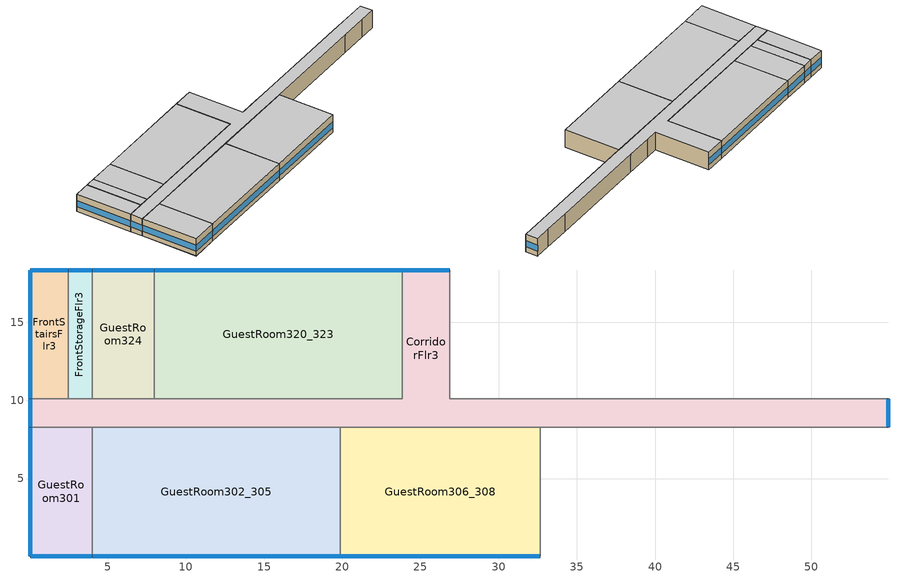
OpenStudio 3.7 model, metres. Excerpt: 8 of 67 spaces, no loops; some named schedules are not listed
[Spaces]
GuestRoom320_323
 floor to GuestRoom220_223: 23.82,18.34 23.82,10.11 7.97,10.11 7.97,18.34 z6.1
 wall outside: 23.82,18.34 7.97,18.34 z6.1:8.84
 wall to CorridorFlr3: 7.97,10.11 23.82,10.11 23.82,18.34 z6.1:8.84
 wall to GuestRoom324: 7.97,18.34 7.97,10.11 z6.1:8.84
 window (BTAP-Ext-FixedWindow:U=0.190 SHGC=0.600): 23.8,18.34 8,18.34 z6.86:7.77
 ceiling to GuestRoom420_423: 23.82,10.11 23.82,18.34 7.97,18.34 7.97,10.11 z8.84
GuestRoom302_305
 floor to GuestRoom202_205: 19.86,8.28 19.86,0.05 4.01,0.05 4.01,8.28 z6.1
 wall outside: 4.01,0.05 19.86,0.05 z6.1:8.84
 wall to CorridorFlr3: 19.86,8.28 4.01,8.28 z6.1:8.84
 wall to GuestRoom306_308: 19.86,0.05 19.86,8.28 z6.1:8.84
 wall to GuestRoom301: 4.01,8.28 4.01,0.05 z6.1:8.84
 window (BTAP-Ext-FixedWindow:U=0.190 SHGC=0.600): 4.04,0.05 19.84,0.05 z6.86:7.77
 ceiling to GuestRoom402_405: 19.86,0.05 19.86,8.28 4.01,8.28 4.01,0.05 z8.84
CorridorFlr3
 floor to CorridorFlr2: 26.87,18.34 26.87,10.11 54.91,10.11 54.91,8.28 0.05,8.28 0.05,10.11 23.82,10.11 23.82,18.34 z6.1
 wall outside: 0.05,10.11 0.05,8.28 / 26.87,18.34 23.82,18.34 / 54.91,8.28 54.91,10.11 z6.1:8.84
 wall to ElevatorCoreFlr3: 28.7,10.11 26.87,10.11 26.87,18.34 z6.1:8.84
 wall to FrontStairsFlr3: 2.49,10.11 0.05,10.11 z6.1:8.84
 wall to RearStairsFlr3: 54.91,10.11 52.47,10.11 z6.1:8.84
 wall to GuestRoom301: 0.05,8.28 4.01,8.28 z6.1:8.84
 wall to GuestRoom313: 48.51,8.28 52.47,8.28 z6.1:8.84
 wall to RearStorageFlr3: 52.47,8.28 54.91,8.28 z6.1:8.84
 wall to FrontStorageFlr3: 4.01,10.11 2.49,10.11 z6.1:8.84
 wall to GuestRoom314: 52.47,10.11 48.51,10.11 z6.1:8.84
 wall to GuestRoom324: 7.97,10.11 4.01,10.11 z6.1:8.84
 wall to GuestRoom309_312: 32.66,8.28 48.51,8.28 z6.1:8.84
 wall to GuestRoom319: 32.66,10.11 28.7,10.11 z6.1:8.84
 wall to GuestRoom306_308: 19.86,8.28 32.66,8.28 z6.1:8.84
 wall to GuestRoom315_318: 48.51,10.11 32.66,10.11 z6.1:8.84
 window (BTAP-Ext-FixedWindow:U=0.190 SHGC=0.600): 0.05,10.08 0.05,8.3 / 54.91,8.3 54.91,10.08 z6.86:7.8; 26.85,18.34 23.85,18.34 z6.86:7.79
 ceiling to CorridorFlr4: 54.91,8.28 54.91,10.11 26.87,10.11 26.87,18.34 23.82,18.34 23.82,10.11 0.05,10.11 0.05,8.28 z8.84
GuestRoom301
 floor to GuestRoom201: 4.01,8.28 4.01,0.05 0.05,0.05 0.05,8.28 z6.1
 wall outside: 0.05,8.28 0.05,0.05 4.01,0.05 z6.1:8.84
 window (BTAP-Ext-FixedWindow:U=0.190 SHGC=0.600): 0.05,8.25 0.05,0.07 / 0.07,0.05 3.99,0.05 z6.86:7.78
 ceiling to GuestRoom401: 4.01,0.05 4.01,8.28 0.05,8.28 0.05,0.05 z8.84
GuestRoom306_308
 floor to GuestRoom206_208: 32.66,8.28 32.66,0.05 19.86,0.05 19.86,8.28 z6.1
 wall outside: 19.86,0.05 32.66,0.05 z6.1:8.84
 wall to GuestRoom309_312: 32.66,0.05 32.66,8.28 z6.1:8.84
 window (BTAP-Ext-FixedWindow:U=0.190 SHGC=0.600): 19.89,0.05 32.64,0.05 z6.86:7.78
 ceiling to GuestRoom406_408: 32.66,0.05 32.66,8.28 19.86,8.28 19.86,0.05 z8.84
FrontStorageFlr3
 floor to FrontStorageFlr2: 4.01,18.34 4.01,10.11 2.49,10.11 2.49,18.34 z6.1
 wall outside: 4.01,18.34 2.49,18.34 z6.1:8.84
 wall to FrontStairsFlr3: 2.49,18.34 2.49,10.11 z6.1:8.84
 wall to GuestRoom324: 4.01,10.11 4.01,18.34 z6.1:8.84
 window (BTAP-Ext-FixedWindow:U=0.190 SHGC=0.600): 3.99,18.34 2.51,18.34 z6.86:7.8
 ceiling to FrontStorageFlr4: 4.01,10.11 4.01,18.34 2.49,18.34 2.49,10.11 z8.84
GuestRoom324
 floor to GuestRoom224: 7.97,18.34 7.97,10.11 4.01,10.11 4.01,18.34 z6.1
 wall outside: 7.97,18.34 4.01,18.34 z6.1:8.84
 window (BTAP-Ext-FixedWindow:U=0.190 SHGC=0.600): 7.95,18.34 4.04,18.34 z6.86:7.78
 ceiling to GuestRoom424: 7.97,10.11 7.97,18.34 4.01,18.34 4.01,10.11 z8.84
FrontStairsFlr3
 floor to FrontStairsFlr2: 2.49,18.34 2.49,10.11 0.05,10.11 0.05,18.34 z6.1
 wall outside: 2.49,18.34 0.05,18.34 0.05,10.11 z6.1:8.84
 window (BTAP-Ext-FixedWindow:U=0.190 SHGC=0.600): 2.46,18.34 0.07,18.34 z6.86:7.79; 0.05,18.31 0.05,10.13 z6.86:7.78
 ceiling to FrontStairsFlr4: 2.49,10.11 2.49,18.34 0.05,18.34 0.05,10.11 z8.84
[Site]
Calgary Intl AP_AB_CAN: Latitude {deg}=51.11; Longitude {deg}=-114.02; Time Zone {hr}=-7; Elevation {m}=1084.1; Terrain=Suburbs
[Building]
SmallHotel: North Axis {deg}=180; Default Construction Set=BTAP-Mass at hdd = 5000.0; Standards Number of Stories=4; Standards Number of Above Ground Stories=4; Standards Template=NECB2017; Standards Building Type=SmallHotel
[Site:WaterMainsTemperature]
Calculation Method=Correlation; Annual Average Outdoor Air Temperature {C}=4.69167; Maximum Difference In Monthly Average Outdoor Air Temperatures {deltaC}=24.6
[Site:GroundTemperature:BuildingSurface]
19.527, 19.502, 19.536, 19.598, 20.002, 21.64, 22.225, 22.375, 21.449, 20.121, 19.802, 19.633
[SizingPeriod:DesignDay] Barometric Pressure {Pa}=88961; Rain Indicator=No; Snow Indicator=No; Day of Month=21; Daylight Saving Time Indicator=No; Humidity Condition Type=Wetbulb; Dry-Bulb Temperature Range Modifier Type=DefaultMultipliers
Name | Maximum Dry-Bulb Temperature {C} | Daily Dry-Bulb Temperature Range {deltaC} | Wind Speed {m/s} | Wind Direction {deg} | Month | Day Type | Wetbulb or DewPoint at Maximum Dry-Bulb {C} | Solar Model Indicator | ASHRAE Clear Sky Optical Depth for Beam Irradiance | ASHRAE Clear Sky Optical Depth for Diffuse Irradiance | Sky Clearness
Calgary Intl AP Ann Clg .4% Condns DB=>MWB | 28.8 | 12.3 | 4.5 | 160 | 7 | SummerDesignDay | 16 | ASHRAETau | 0.34 | 2.419
Calgary Intl AP Ann Clg .4% Condns WB=>MDB | 25.5 | 12.3 | 4.5 | 160 | 7 | SummerDesignDay | 17.8 | ASHRAETau | 0.34 | 2.419
Calgary Intl AP Ann Htg 99.6% Condns DB | -27.7 | 0 | 2.7 | 200 | 1 | WinterDesignDay | -27.7 | ASHRAEClearSky |  |  | 0
[ClimateZones]
Climate Zone Institution Name 1=ASHRAE; Climate Zone Document Name 1=ANSI/ASHRAE Standard 169; Climate Zone Document Year 1=2006; Climate Zone Value 1=7
[Site:GroundTemperature:Shallow]
-1.6, -5.4, -6.4, -5.5, -0.4, 5.3, 10.8, 14.7, 15.8, 14, 9.5, 4
[Site:GroundTemperature:Deep]
4, 1.3, -0.4, -0.9, 0.1, 2.3, 5.2, 8, 9.9, 10.3, 9.2, 7
[Site:GroundTemperature:FCfactorMethod]
January Ground Temperature {C}=5.5; February Ground Temperature {C}=-2; March Ground Temperature {C}=-7.6; April Ground Temperature {C}=-6.3; May Ground Temperature {C}=-6.6; June Ground Temperature {C}=-0.3; July Ground Temperature {C}=4.9; August Ground Temperature {C}=10.2; September Ground Temperature {C}=13.8; October Ground Temperature {C}=17; November Ground Temperature {C}=16.6; December Ground Temperature {C}=11.1
[Material:NoMass] Roughness=Smooth; Thermal Absorptance=0.9; Solar Absorptance=0.7
Name | Thermal Resistance {m2-K/W} | Visible Absorptance
Typical Carpet Pad; Typical Carpet Pad 1 | 0.21648 | 0.8
Typical Insulation 1 | 5.91238 | 0.7
Typical Insulation 2 | 4.49096 | 0.7
Typical Insulation 3 | 7.24636 | 0.7
Typical Carpet Pad 2 | 1.25503 | 0.8
Typical Carpet Pad 3; Typical Carpet Pad 4 | 3.45515 | 0.8
Typical Insulation 4 | 0.526298 | 0.7
Typical Insulation 5 | 0.526316 | 0.7
[Material]
Name | Roughness | Thickness {m} | Conductivity {W/m-K} | Density {kg/m3} | Specific Heat {J/kg-K} | Thermal Absorptance | Solar Absorptance | Visible Absorptance
G05 25mm wood | MediumSmooth | 0.0254 | 0.15 | 608 | 1630 | 0.9 | 0.5 | 0.5
100mm Normalweight concrete floor 1 | MediumSmooth | 0.1016 | 2.31 | 2322 | 832
G01 13mm gypsum board 1 | Smooth | 0.0127 | 0.16 | 800 | 1090 | 0.9 | 0.7 | 0.5
4 in. Normalweight Concrete Floor 1 | MediumRough | 0.1016 | 2.31 | 2322 | 832 | 0.9 | 0.7 | 0.7
1IN Stucco 1 | Smooth | 0.0253 | 0.6918 | 1858 | 837 | 0.9 | 0.7 | 0.92
8IN CONCRETE HW RefBldg 1 | Rough | 0.2032 | 1.311 | 2240 | 836.8 | 0.9 | 0.7 | 0.7
1/2IN Gypsum 1 | Smooth | 0.0127 | 0.16 | 784.9 | 830 | 0.9 | 0.4 | 0.4
Metal Roof Surface 1; F08 Metal surface 1 | Smooth | 0.0008 | 45.28 | 7824 | 500 | 0.9 | 0.7 | 0.7
6 in. Normalweight Concrete Floor 1; 6 in. Normalweight Concrete Floor 2; 6 in. Normalweight Concrete Floor 3 | MediumRough | 0.1524 | 2.31 | 2322 | 832 | 0.9 | 0.7 | 0.7
[Construction]
BTAP-Int-Partition; BTAP-Int-Door: G05 25mm wood
BTAP-Int-Floor: 100mm Normalweight concrete floor 1, Typical Carpet Pad
BTAP-Int-Wall: G01 13mm gypsum board 1, G01 13mm gypsum board 1
BTAP-Int-Ceiling: Typical Carpet Pad, 100mm Normalweight concrete floor 1
BTAP-Int-Window: SimpleGlazing
BTAP-Ext-Floor-Mass:U-0.162: Typical Insulation 1, 4 in. Normalweight Concrete Floor 1, Typical Carpet Pad 1
BTAP-Ext-Wall-Mass:U-0.21: 1IN Stucco 1, 8IN CONCRETE HW RefBldg 1, Typical Insulation 2, 1/2IN Gypsum 1
BTAP-Ext-Roof-Metal:U-0.138: Metal Roof Surface 1, Typical Insulation 3
BTAP-Grnd-Floor-Mass:U-0.757: 6 in. Normalweight Concrete Floor 1, Typical Carpet Pad 2
BTAP-Grnd-Wall-Mass:U-0.284: 6 in. Normalweight Concrete Floor 2, Typical Carpet Pad 3
BTAP-Grnd-Roof-Mass:U-0.284: 6 in. Normalweight Concrete Floor 3, Typical Carpet Pad 4
BTAP-Ext-FixedWindow:U=0.190 SHGC=0.600; BTAP-Ext-GlassDoors:U=0.190 SHGC=0.600; BTAP-Ext-Skylights:U=0.190 SHGC=0.600; BTAP-Ext-DaylightDomes:U=0.190 SHGC=0.600; BTAP-Ext-DaylightDiffuser:U=0.190 SHGC=0.600: SimpleGlazing:U=0.190 SHGC=0.600
BTAP-Ext-Door:U-1.9: F08 Metal surface 1, Typical Insulation 4
BTAP-Ext-OverHeadDoor:U-1.9: Typical Insulation 5
[DefaultConstructionSet]
BTAP-Mass at hdd = 5000.0: Default Exterior Surface Constructions=BTAP-Mass at hdd = 5000.0; Default Interior Surface Constructions=Default Surface Constructions 2; Default Ground Contact Surface Constructions=BTAP-Mass at hdd = 5000.0 1; Default Exterior SubSurface Constructions=BTAP-Mass at hdd = 5000.0; Default Interior SubSurface Constructions=Default Sub Surface Constructions 2; Interior Partition Construction=BTAP-Int-Partition
[DefaultSurfaceConstructions]
Name | Floor Construction | Wall Construction | Roof Ceiling Construction
Default Surface Constructions 2 | BTAP-Int-Floor | BTAP-Int-Wall | BTAP-Int-Ceiling
BTAP-Mass at hdd = 5000.0 | BTAP-Ext-Floor-Mass:U-0.162 | BTAP-Ext-Wall-Mass:U-0.21 | BTAP-Ext-Roof-Metal:U-0.138
BTAP-Mass at hdd = 5000.0 1 | BTAP-Grnd-Floor-Mass:U-0.757 | BTAP-Grnd-Wall-Mass:U-0.284 | BTAP-Grnd-Roof-Mass:U-0.284
[DefaultSubSurfaceConstructions]
Name | Fixed Window Construction | Operable Window Construction | Door Construction | Glass Door Construction | Overhead Door Construction | Skylight Construction | Tubular Daylight Dome Construction | Tubular Daylight Diffuser Construction
Default Sub Surface Constructions 2 | BTAP-Int-Window | BTAP-Int-Window | BTAP-Int-Door
BTAP-Mass at hdd = 5000.0 | BTAP-Ext-FixedWindow:U=0.190 SHGC=0.600 | BTAP-Ext-FixedWindow:U=0.190 SHGC=0.600 | BTAP-Ext-Door:U-1.9 | BTAP-Ext-GlassDoors:U=0.190 SHGC=0.600 | BTAP-Ext-OverHeadDoor:U-1.9 | BTAP-Ext-Skylights:U=0.190 SHGC=0.600 | BTAP-Ext-DaylightDomes:U=0.190 SHGC=0.600 | BTAP-Ext-DaylightDiffuser:U=0.190 SHGC=0.600
[WindowMaterial:SimpleGlazingSystem] Solar Heat Gain Coefficient=0.6; Visible Transmittance=0.21
Name | U-Factor {W/m2-K}
SimpleGlazing | 2.2
SimpleGlazing:U=0.190 SHGC=0.600 | 1.9
[Space] Building Story=BuildingStory3; Volume {m3}=Autocalculate
Name | Space Type | Thermal Zone
GuestRoom320_323 | Space Function Guest room | DU_BT=Space Function_ST=Guest room_FL=BuildingStory3_SCHF 3
GuestRoom302_305 | Space Function Guest room | DU_BT=Space Function_ST=Guest room_FL=BuildingStory3_SCHF 1
CorridorFlr3 | Space Function Corridor/Transition area other-sch-F | WILD_ST=Corridor/Transition area other-sch-F_FL=BuildingStory3_SCH=F 1
FrontStorageFlr3 | Space Function Storage room < 5 m2-sch-A | ALL_ST=Storage room < 5 m2-sch-A_FL=BuildingStory3_SCH=A
GuestRoom301 | Space Function Guest room | DU_BT=Space Function_ST=Guest room_FL=BuildingStory3_SCHF 5
GuestRoom306_308 | Space Function Guest room | DU_BT=Space Function_ST=Guest room_FL=BuildingStory3_SCHF 2
FrontStairsFlr3 | Space Function Stairway/Stairwell-sch-F | WILD_ST=Stairway/Stairwell-sch-F_FL=BuildingStory3_SCH=F 1
GuestRoom324 | Space Function Guest room | DU_BT=Space Function_ST=Guest room_FL=BuildingStory3_SCHF 9
[BuildingStory]
BuildingStory3
[SpaceType] Standards Building Type=Space Function
Name | Default Schedule Set | Design Specification Outdoor Air Object | Standards Space Type
Space Function Corridor/Transition area other-sch-F | Space Function Corridor/Transition area other-sch-F Schedule Set | Space Function Corridor/Transition area other-sch-F Ventilation | Corridor/Transition area other-sch-F
Space Function Stairway/Stairwell-sch-F | Space Function Stairway/Stairwell-sch-F Schedule Set | Space Function Stairway/Stairwell-sch-F Ventilation | Stairway/Stairwell-sch-F
Space Function Storage room < 5 m2-sch-A | Space Function Storage room < 5 m2-sch-A Schedule Set | Space Function Storage room < 5 m2-sch-A Ventilation | Storage room < 5 m2-sch-A
Space Function Guest room | Space Function Guest room Schedule Set | Space Function Guest room Ventilation | Guest room
[People:Definition] Number of People Calculation Method=People/Area; Fraction Radiant=0.3
Name | People per Space Floor Area {person/m2}
Space Function Corridor/Transition area other-sch-F People Definition; Space Function Storage room < 5 m2-sch-A People Definition | 0.0100036
Space Function Guest room People Definition | 0.0400145
Space Function Stairway/Stairwell-sch-F People Definition | 0.00500182
[People] Work Efficiency Schedule=Work Efficiency Schedule; Clothing Insulation Schedule=Clothing Schedule; Air Velocity Schedule=Air Velocity Schedule; Multiplier=1
Name | People Definition | Space or SpaceType
Space Function Corridor/Transition area other-sch-F People | Space Function Corridor/Transition area other-sch-F People Definition | Space Function Corridor/Transition area other-sch-F
Space Function Guest room People | Space Function Guest room People Definition | Space Function Guest room
Space Function Stairway/Stairwell-sch-F People | Space Function Stairway/Stairwell-sch-F People Definition | Space Function Stairway/Stairwell-sch-F
Space Function Storage room < 5 m2-sch-A People | Space Function Storage room < 5 m2-sch-A People Definition | Space Function Storage room < 5 m2-sch-A
[Lights:Definition] Design Level Calculation Method=Watts/Area; Fraction Radiant=0.5; Fraction Visible=0.2
Name | Watts per Space Floor Area {W/m2}
Space Function Corridor/Transition area other-sch-F Lights Definition | 7.10258
Space Function Guest room Lights Definition | 8.29993
Space Function Stairway/Stairwell-sch-F Lights Definition | 6.19995
Space Function Storage room < 5 m2-sch-A Lights Definition | 10.3999
[Lights] Fraction Replaceable=1
Name | Lights Definition | Space or SpaceType
Space Function Corridor/Transition area other-sch-F Lights | Space Function Corridor/Transition area other-sch-F Lights Definition | Space Function Corridor/Transition area other-sch-F
Space Function Guest room Lights | Space Function Guest room Lights Definition | Space Function Guest room
Space Function Stairway/Stairwell-sch-F Lights | Space Function Stairway/Stairwell-sch-F Lights Definition | Space Function Stairway/Stairwell-sch-F
Space Function Storage room < 5 m2-sch-A Lights | Space Function Storage room < 5 m2-sch-A Lights Definition | Space Function Storage room < 5 m2-sch-A
[ElectricEquipment:Definition] Design Level Calculation Method=Watts/Area; Fraction Radiant=0.5
Name | Watts per Space Floor Area {W/m2}
Space Function Guest room Elec Equip Definition | 2.50091
Space Function Storage room < 5 m2-sch-A Elec Equip Definition | 1.00036
[ElectricEquipment]
Name | Electric Equipment Definition | Space or SpaceType
Space Function Guest room Elec Equip | Space Function Guest room Elec Equip Definition | Space Function Guest room
Space Function Storage room < 5 m2-sch-A Elec Equip | Space Function Storage room < 5 m2-sch-A Elec Equip Definition | Space Function Storage room < 5 m2-sch-A
[DesignSpecification:OutdoorAir] Outdoor Air Method=Sum
Name | Outdoor Air Flow per Floor Area {m3/s-m2}
Space Function Corridor/Transition area other-sch-F Ventilation; Space Function Stairway/Stairwell-sch-F Ventilation | 0.000254
Space Function Guest room Ventilation | 0.00046228
Space Function Storage room < 5 m2-sch-A Ventilation | 0.000762
[DefaultScheduleSet] People Activity Level Schedule=NECB-Activity; Infiltration Schedule=Always On
Name | Number of People Schedule | Lighting Schedule | Electric Equipment Schedule
Space Function Corridor/Transition area other-sch-F Schedule Set; Space Function Guest room Schedule Set; Space Function Stairway/Stairwell-sch-F Schedule Set | NECB-F-Occupancy | NECB-F-Lighting | NECB-F-Electric-Equipment
Space Function Storage room < 5 m2-sch-A Schedule Set | NECB-A-Occupancy | NECB-A-Occupancy-NECB-A-Lighting-0.6-0.0-0.67-Light Ruleset | NECB-A-Electric-Equipment
[ThermostatSetpoint:DualSetpoint]
Name | Heating Setpoint Temperature Schedule | Cooling Setpoint Temperature Schedule
Space Function Guest room Thermostat 78; Space Function Guest room Thermostat 79; Space Function Guest room Thermostat 82; Space Function Guest room Thermostat 98; Space Function Guest room Thermostat 104; Space Function Stairway/Stairwell-sch-F Thermostat 20; Space Function Corridor/Transition area other-sch-F Thermostat 22 | NECB-F-Thermostat Setpoint-Heating | NECB-F-Thermostat Setpoint-Cooling
Space Function Storage room < 5 m2-sch-A Thermostat 19 | NECB-A-Thermostat Setpoint-Heating | NECB-A-Thermostat Setpoint-Cooling
[SpaceInfiltration:DesignFlowRate] Schedule=Always On Discrete; Design Flow Rate Calculation Method=Flow/ExteriorArea; Flow per Exterior Surface Area {m3/s-m2}=0.00025; Constant Term Coefficient=0; Temperature Term Coefficient=0; Velocity Term Coefficient=0.224; Velocity Squared Term Coefficient=0
Name | Space or SpaceType
CorridorFlr3 Infiltration | CorridorFlr3
FrontStairsFlr3 Infiltration | FrontStairsFlr3
FrontStorageFlr3 Infiltration | FrontStorageFlr3
GuestRoom301 Infiltration | GuestRoom301
GuestRoom302_305 Infiltration | GuestRoom302_305
GuestRoom306_308 Infiltration | GuestRoom306_308
GuestRoom320_323 Infiltration | GuestRoom320_323
GuestRoom324 Infiltration | GuestRoom324
[ThermalZone] Use Ideal Air Loads=No
Name | Thermostat
DU_BT=Space Function_ST=Guest room_FL=BuildingStory3_SCHF 1 | Space Function Guest room Thermostat 78
DU_BT=Space Function_ST=Guest room_FL=BuildingStory3_SCHF 2 | Space Function Guest room Thermostat 79
DU_BT=Space Function_ST=Guest room_FL=BuildingStory3_SCHF 3 | Space Function Guest room Thermostat 82
DU_BT=Space Function_ST=Guest room_FL=BuildingStory3_SCHF 5 | Space Function Guest room Thermostat 98
DU_BT=Space Function_ST=Guest room_FL=BuildingStory3_SCHF 9 | Space Function Guest room Thermostat 104
ALL_ST=Storage room < 5 m2-sch-A_FL=BuildingStory3_SCH=A | Space Function Storage room < 5 m2-sch-A Thermostat 19
WILD_ST=Stairway/Stairwell-sch-F_FL=BuildingStory3_SCH=F 1 | Space Function Stairway/Stairwell-sch-F Thermostat 20
WILD_ST=Corridor/Transition area other-sch-F_FL=BuildingStory3_SCH=F 1 | Space Function Corridor/Transition area other-sch-F Thermostat 22
[Foundation:Kiva]
Bldg Kiva Foundation: Wall Height Above Grade {m}=0; Wall Depth Below Slab {m}=0
[Foundation:Kiva:Settings]

[SetpointManager:OutdoorAirPretreat]
Setpoint Manager Outdoor Air Pretreat 8: Minimum Setpoint Temperature {C}=-99; Maximum Setpoint Temperature {C}=99; Minimum Setpoint Humidity Ratio {kgWater/kgDryAir}=1e-05; Maximum Setpoint Humidity Ratio {kgWater/kgDryAir}=1; Setpoint Node or NodeList=sys_6|mixed|shr>none|sh>c-e|sc>c-chw|ssf>vv|zh>b-e|zc>none|srf>vv| ERV Primary Outlet Air Node
[Schedule:Ruleset]
Clothing Schedule: Default Day Schedule=Clothing Schedule Default Winter Clothes
Air Velocity Schedule: Default Day Schedule=Air Velocity Schedule Default
Work Efficiency Schedule: Default Day Schedule=Work Efficiency Schedule Default
NECB-Activity: Default Day Schedule=NECB-Activity Default; Summer Design Day Schedule=NECB-Activity Summer Design Day; Winter Design Day Schedule=NECB-Activity Winter Design Day
Always On: Default Day Schedule=Always On Default
NECB-F-Occupancy: Default Day Schedule=NECB-F-Occupancy Default
NECB-F-Lighting: Default Day Schedule=NECB-F-Lighting Default
NECB-F-Electric-Equipment: Default Day Schedule=NECB-F-Electric-Equipment Default
NECB-F-Thermostat Setpoint-Heating: Default Day Schedule=NECB-F-Thermostat Setpoint-Heating Default
NECB-F-Thermostat Setpoint-Cooling: Default Day Schedule=NECB-F-Thermostat Setpoint-Cooling Default
NECB-A-Occupancy: Default Day Schedule=NECB-A-Occupancy Default
NECB-A-Electric-Equipment: Default Day Schedule=NECB-A-Electric-Equipment Default
NECB-A-Thermostat Setpoint-Heating: Default Day Schedule=NECB-A-Thermostat Setpoint-Heating Default
NECB-A-Thermostat Setpoint-Cooling: Default Day Schedule=NECB-A-Thermostat Setpoint-Cooling Default
NECB-A-Occupancy-NECB-A-Lighting-0.6-0.0-0.67-Light Ruleset: Default Day Schedule=NECB-A-Occupancy-NECB-A-Lighting-0.6-0.0-0.67-Light Default
[Schedule:Day]
NECB-F-Occupancy Default: 7, 0, 0.63, 8, 0, 0.49, 10, 0, 0.28, 16, 0, 0.14, 17, 0, 0.21, 20, 0, 0.35, 22, 0, 0.49, 23, 0, 0.56, 24, 0, 0.63
NECB-F-Thermostat Setpoint-Heating Default: 1, 0, 22, 7, 0, 18, 8, 0, 20, 24, 0, 22
NECB-F-Thermostat Setpoint-Cooling Default: 24, 0, 24
NECB-A-Thermostat Setpoint-Heating Default: 6, 0, 18, 7, 0, 20, 21, 0, 22, 24, 0, 18
NECB-A-Thermostat Setpoint-Cooling Default: 6, 0, 35, 21, 0, 24, 24, 0, 35
[Schedule:Rule] Date Specification Type=DateRange; Start Month=1; Start Day=1; End Month=12; End Day=31
Name | Schedule Ruleset | Rule Order | Day Schedule | Apply Monday | Apply Tuesday | Apply Wednesday | Apply Thursday | Apply Friday | Apply Saturday | Apply Sunday
Schedule Rule 26 | NECB-F-Thermostat Setpoint-Heating | 2 | NECB-F-Thermostat Setpoint-Heating Default|Wkdy Day | Yes | Yes | Yes | Yes | Yes
Schedule Rule 27 | NECB-F-Thermostat Setpoint-Heating | 1 | NECB-F-Thermostat Setpoint-Heating Sat Day |  |  |  |  |  | Yes
Schedule Rule 28 | NECB-F-Thermostat Setpoint-Heating | 0 | NECB-F-Thermostat Setpoint-Heating Sun|Hol Day |  |  |  |  |  |  | Yes
Schedule Rule 29 | NECB-F-Thermostat Setpoint-Cooling | 2 | NECB-F-Thermostat Setpoint-Cooling Default|Wkdy Day | Yes | Yes | Yes | Yes | Yes
Schedule Rule 30 | NECB-F-Thermostat Setpoint-Cooling | 1 | NECB-F-Thermostat Setpoint-Cooling Sat Day |  |  |  |  |  | Yes
Schedule Rule 31 | NECB-F-Thermostat Setpoint-Cooling | 0 | NECB-F-Thermostat Setpoint-Cooling Sun|Hol Day |  |  |  |  |  |  | Yes
Schedule Rule 71 | NECB-A-Thermostat Setpoint-Heating | 2 | NECB-A-Thermostat Setpoint-Heating Default|Wkdy Day | Yes | Yes | Yes | Yes | Yes
Schedule Rule 72 | NECB-A-Thermostat Setpoint-Heating | 1 | NECB-A-Thermostat Setpoint-Heating Sat Day |  |  |  |  |  | Yes
Schedule Rule 73 | NECB-A-Thermostat Setpoint-Heating | 0 | NECB-A-Thermostat Setpoint-Heating Sun|Hol Day |  |  |  |  |  |  | Yes
Schedule Rule 74 | NECB-A-Thermostat Setpoint-Cooling | 2 | NECB-A-Thermostat Setpoint-Cooling Default|Wkdy Day | Yes | Yes | Yes | Yes | Yes
Schedule Rule 75 | NECB-A-Thermostat Setpoint-Cooling | 1 | NECB-A-Thermostat Setpoint-Cooling Sat Day |  |  |  |  |  | Yes
Schedule Rule 76 | NECB-A-Thermostat Setpoint-Cooling | 0 | NECB-A-Thermostat Setpoint-Cooling Sun|Hol Day |  |  |  |  |  |  | Yes
[Schedule:Constant]
Always On Discrete: Value=1
